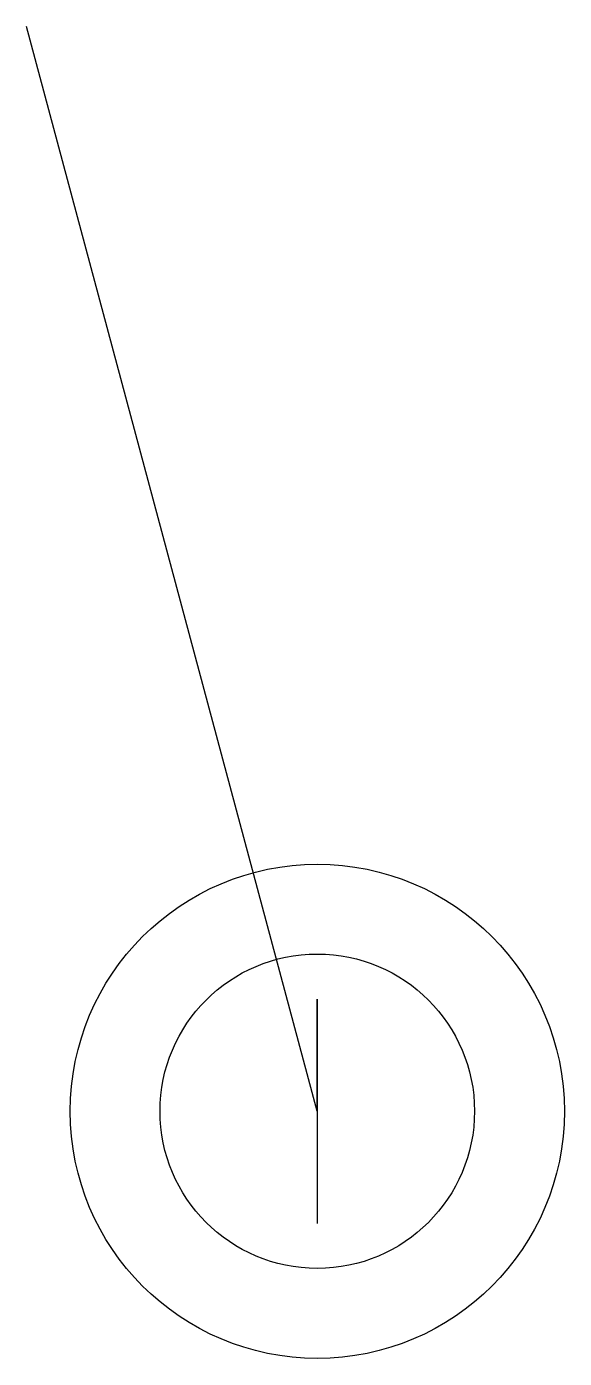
# Model space of a CAD drawing. Header units: millimetres. Extents: x -2538190 to 2249999, y -2177535 to 9681724.
import ezdxf

# ---------------------------------------------------------------- set-up
doc = ezdxf.new("R2010")
doc.units = ezdxf.units.MM

msp = doc.modelspace()

# ---------------------------------------------------------------- linework, layer by layer
for p, q in [((50000, 22466), (-2538190, 9681724)), ((50000, 22466), (50000, 1022466)), ((50000, 1022466), (50000, 22466)), ((50000, 22466), (50000, -977534))]:
    msp.add_line(p, q)
for centre, radius in [((49999, 22465), 2200000), ((49790, 23250), 1400000), ((49589, 24000), 31.5), ((50000, 22466), 82.5)]:
    msp.add_circle(centre, radius)

doc.saveas('drawing.dxf')
